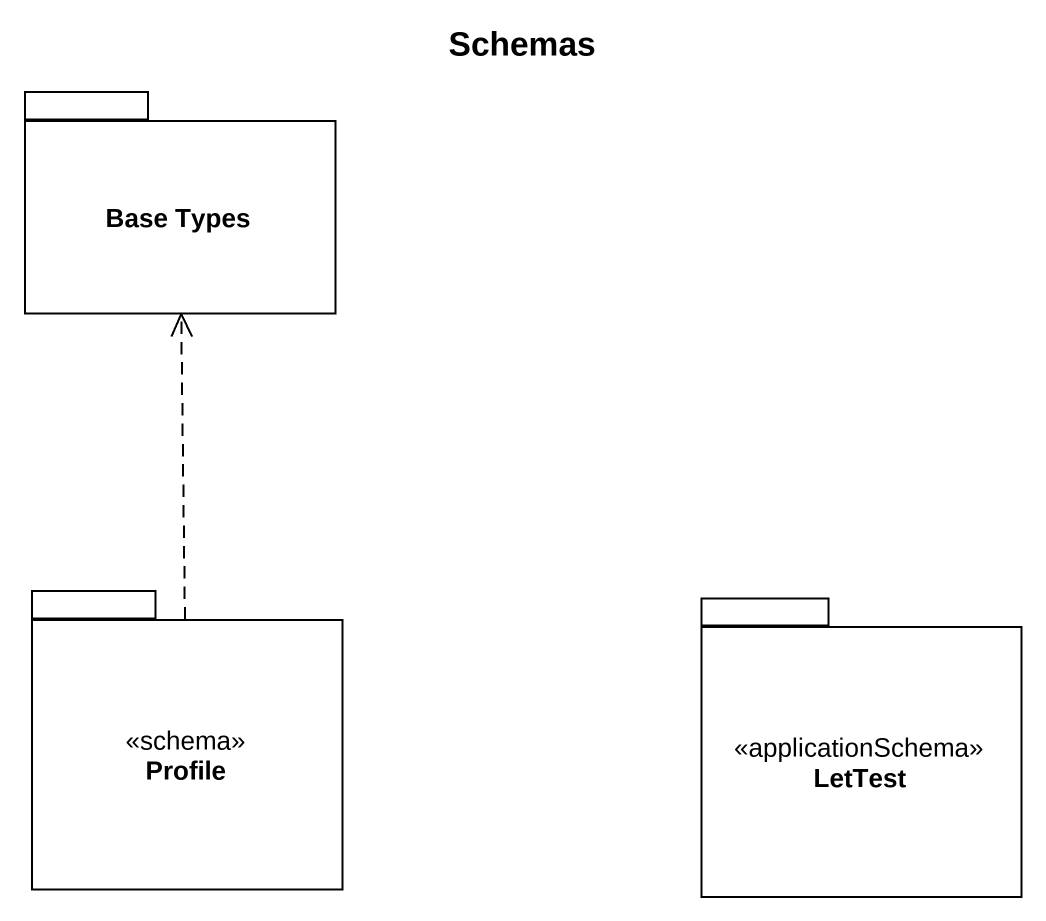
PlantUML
@startuml
title Schemas
package "Base Types" as Base_Types {
}
package Profile <<schema>> {
}
package LetTest <<applicationSchema>> {
}
Profile .up.> Base_Types
@enduml
